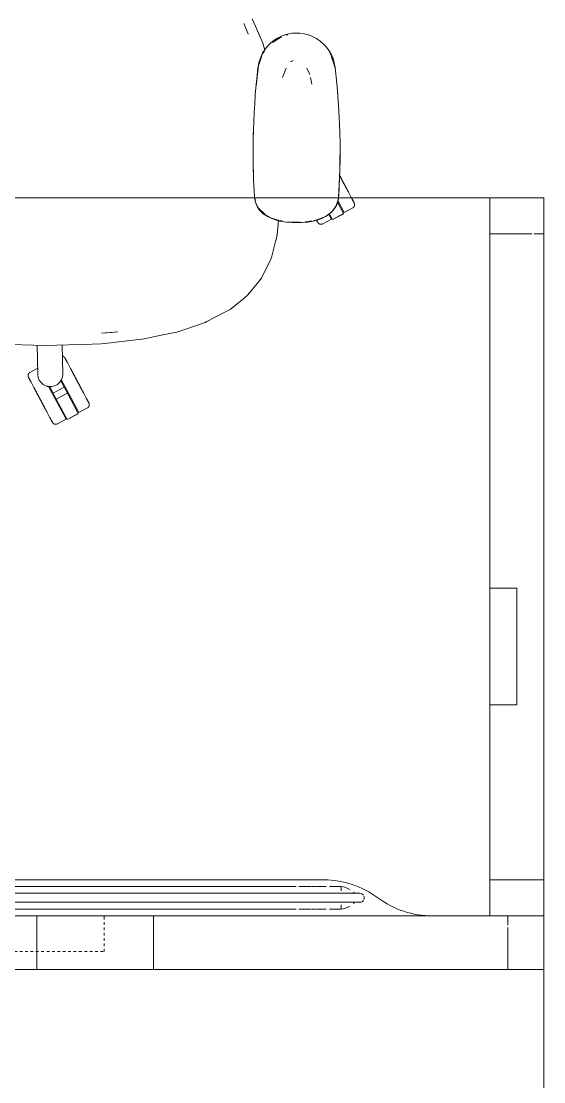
# Model space of a CAD drawing. Header units: millimetres. Extents: x 155927 to 317870, y -36033 to 97293.
# Drawn here: x 224057 to 224639, y 10801 to 11983 of the extents above; entities that cross this region are included whole.
import ezdxf

# ---------------------------------------------------------------- set-up
doc = ezdxf.new("R2010")
doc.units = ezdxf.units.MM
doc.header["$MEASUREMENT"] = 0
doc.linetypes.add('Dash', pattern=[6, 3, -3])
for name, color, linetype, lineweight in [('G-IMPT', 8, 'CONTINUOUS', 9), ('I-FURN', 8, 'CONTINUOUS', 9), ('I-FURN-HDLN', 8, 'Dash', 9)]:
    doc.layers.add(name, color=color, linetype=linetype, lineweight=lineweight)

msp = doc.modelspace()

# ---------------------------------------------------------------- linework, layer by layer
at = {"layer": 'G-IMPT'}
for p, q in [((224318, 11977.6), (224314.4, 11985.7)), ((224304.9, 11980.6), (224309.8, 11968.8)), ((224321.4, 11969.7), (224318, 11977.6)), ((224310, 11968.5), (224309.8, 11968.8)), ((224326.2, 11958.6), (224321.4, 11969.7)), ((224334.8, 11958.7), (224338.8, 11961.9)), ((224347, 11965.7), (224337, 11959.4)), ((224343.3, 11963.6), (224337, 11959.4)), ((224342.4, 11964.1), (224338.8, 11961.9)), ((224346.9, 11966.4), (224342.4, 11964.1)), ((224347, 11965.7), (224343.3, 11963.6)), ((224346.9, 11966.4), (224351.7, 11968.1)), ((224353.8, 11968.7), (224351.7, 11968.1)), ((224352.1, 11967.3), (224354.1, 11967.9)), ((224358.7, 11969.5), (224353.8, 11968.7)), ((224363.8, 11969.8), (224358.7, 11969.5)), ((224363.8, 11969.8), (224367.6, 11969.7)), ((224372.1, 11969), (224367.6, 11969.7)), ((224372.1, 11969), (224377, 11967.7)), ((224381.7, 11965.9), (224377, 11967.7)), ((224385.9, 11963.7), (224381.7, 11965.9)), ((224385.9, 11963.7), (224390, 11960.9)), ((224325.6, 11946.1), (224328, 11949.7)), ((224325.9, 11947.4), (224328.7, 11951.8)), ((224326.2, 11958.6), (224328.5, 11950.8)), ((224331.3, 11955.1), (224328.7, 11951.8)), ((224334.8, 11958.7), (224331.3, 11955.1)), ((224390, 11960.9), (224393.9, 11957.6)), ((224397, 11954.1), (224393.9, 11957.6)), ((224397, 11954.1), (224400, 11950.1)), ((224402.6, 11945.6), (224400, 11950.1)), ((224321.2, 11933.8), (224322.3, 11938.7)), ((224325.6, 11946.1), (224321.7, 11934.3)), ((224324.7, 11943.4), (224321.7, 11934.3)), ((224321.9, 11936.9), (224325.6, 11946.1)), ((224323.8, 11942.9), (224322.3, 11938.7)), ((224325.9, 11947.4), (224323.8, 11942.9)), ((224325.6, 11946.1), (224324.7, 11943.4)), ((224357.7, 11938.2), (224357.3, 11937.9)), ((224359.9, 11939.2), (224357.7, 11938.2)), ((224404.7, 11939.9), (224400.9, 11948)), ((224402.6, 11945.6), (224404.4, 11941.4)), ((224406.7, 11931), (224402.9, 11943.4)), ((224402.9, 11943.4), (224405.8, 11934.3)), ((224404.4, 11941.4), (224405.8, 11936.5)), ((224404.7, 11939.9), (224406.6, 11931.5)), ((224321.2, 11933.8), (224318.7, 11910.8)), ((224318.7, 11910.8), (224320.8, 11931)), ((224321.2, 11933.8), (224318.8, 11912.3)), ((224321.2, 11933.8), (224320.8, 11931)), ((224321.4, 11933.8), (224321.9, 11936.9)), ((224348.1, 11920.3), (224352.2, 11930.7)), ((224375.1, 11930.6), (224378.4, 11923.8)), ((224406.7, 11931.5), (224405.8, 11936.5)), ((224406.7, 11931), (224405.8, 11934.3)), ((224408.6, 11913.5), (224406.7, 11931.5)), ((224380.8, 11912.8), (224379.2, 11920.2)), ((224318.8, 11912.3), (224317.8, 11900.9)), ((224409, 11909.4), (224408.6, 11913.5)), ((224410.2, 11894.4), (224409, 11909.4)), ((224409.6, 11902.5), (224409.4, 11904.2)), ((224317.1, 11890.6), (224316.5, 11881.8)), ((224317.1, 11890.6), (224317.8, 11900.9)), ((224317.2, 11892.7), (224317.1, 11890.8)), ((224317.2, 11892.7), (224317.4, 11894.1)), ((224410.2, 11894.4), (224410.5, 11889.3)), ((224316, 11870.5), (224316.5, 11881.8)), ((224410.5, 11889.3), (224411.4, 11875.1)), ((224316, 11870.5), (224315.7, 11862.6)), ((224411.6, 11869.1), (224411.4, 11875.1)), ((224411.6, 11869.1), (224412, 11857.3)), ((224315.4, 11850.3), (224315.7, 11862.6)), ((224315.6, 11858.7), (224315.5, 11857.1)), ((224315.5, 11857.1), (224315.5, 11855)), ((224411.8, 11864.2), (224411.9, 11862.3)), ((224411.9, 11862.3), (224411.9, 11860.8)), ((224412.2, 11848.9), (224412, 11857.3)), ((224315.4, 11850.3), (224315.3, 11844.8)), ((224315.3, 11830.1), (224315.3, 11844.8)), ((224412.2, 11848.9), (224412, 11818.9)), ((224412.2, 11848.9), (224412.2, 11828.7)), ((224412.2, 11848.9), (224412.3, 11838.1)), ((224412, 11818.9), (224412.3, 11838.1)), ((224315.4, 11825.6), (224315.3, 11830.1)), ((224315.4, 11825.6), (224315.7, 11809.9)), ((224412.2, 11828.7), (224411.7, 11807.3)), ((224412.2, 11828.7), (224411.7, 11808.6)), ((224412.2, 11828.7), (224412, 11818.9)), ((224412.2, 11826.7), (224412.1, 11824.5)), ((224412.2, 11828.7), (224412.2, 11826.7)), ((224315.5, 11818.9), (224315.5, 11816.6)), ((224315.7, 11814), (224315.5, 11816.6)), ((224315.7, 11809.9), (224315.9, 11806.4)), ((224411.7, 11808.6), (224410.7, 11786.8)), ((224411.7, 11808.6), (224410.8, 11788.4)), ((224412, 11818.9), (224411.7, 11807.3)), ((224411.7, 11807.3), (224411.7, 11808.6)), ((224316.5, 11793.8), (224315.9, 11806.4)), ((224411.7, 11807.3), (224410.7, 11786.8)), ((224316.5, 11793.8), (224316.8, 11788.1)), ((224317.2, 11786.1), (224316.8, 11788.4)), ((224316.8, 11788.1), (224317, 11786.1)), ((224317, 11786.1), (224317.3, 11784.1)), ((224318.1, 11781), (224317.2, 11786.1)), ((224317.3, 11784.1), (224318.3, 11780.2)), ((224409.9, 11782.9), (224410.4, 11786.1)), ((224410, 11782.7), (224410.4, 11785.1)), ((224410.7, 11786.8), (224410.4, 11785.1)), ((224410.7, 11786.8), (224410.8, 11788.4)), ((224320.2, 11776.8), (224318.1, 11781)), ((224320.3, 11775.9), (224318.3, 11780.2)), ((224320.2, 11776.8), (224321.3, 11774.5)), ((224320.3, 11775.9), (224322.5, 11772.6)), ((224325, 11770.6), (224321.3, 11774.5)), ((224328.7, 11767.6), (224321.3, 11774.5)), ((224321.3, 11774.5), (224323.6, 11772.1)), ((224323.7, 11771.3), (224322.5, 11772.6)), ((224327.1, 11769), (224323.6, 11772.1)), ((224406.2, 11774.3), (224403.2, 11770.6)), ((224407.5, 11776.7), (224403.4, 11771.1)), ((224408.2, 11777.7), (224406.2, 11774.3)), ((224409.9, 11782.9), (224407.5, 11776.7)), ((224408.2, 11777.7), (224409.6, 11781.4)), ((224410, 11782.7), (224409.6, 11781.4)), ((224323.7, 11771.3), (224326.7, 11768.5)), ((224326.7, 11768.8), (224325.3, 11770.3)), ((224329.8, 11766.9), (224326.7, 11768.8)), ((224326.7, 11768.5), (224330.2, 11766)), ((224328.7, 11767.6), (224327.3, 11768.9)), ((224331.5, 11765.2), (224330.2, 11766)), ((224332, 11765.6), (224330.6, 11766.5)), ((224336.2, 11763), (224331.5, 11765.2)), ((224335, 11763.9), (224332.5, 11765.3)), ((224344.3, 11760.8), (224335, 11763.9)), ((224341.3, 11761.3), (224336.2, 11763)), ((224341.3, 11761.3), (224345.2, 11760.3)), ((224343.7, 11761), (224342.3, 11745.1)), ((224347.6, 11760.4), (224344.3, 11760.8)), ((224345.2, 11760.3), (224351.9, 11759.2)), ((224376.3, 11759.2), (224382.2, 11760.2)), ((224380.3, 11760.4), (224376.6, 11759.7)), ((224387.7, 11761.7), (224382.2, 11760.2)), ((224386.6, 11761.7), (224383.1, 11761)), ((224386.6, 11761.7), (224392.2, 11764)), ((224387.7, 11761.7), (224392, 11763.3)), ((224396.1, 11765.2), (224392, 11763.3)), ((224396.6, 11765.9), (224392.2, 11764)), ((224396.1, 11765.2), (224400.1, 11767.9)), ((224403.4, 11771.1), (224396.6, 11765.9)), ((224400.1, 11767.9), (224403.2, 11770.6)), ((224359.3, 11758.6), (224351.9, 11759.2)), ((224356.6, 11759.1), (224353.8, 11759.5)), ((224356.6, 11759.1), (224363.8, 11758.9)), ((224359.3, 11758.6), (224363.8, 11758.5)), ((224366.9, 11759.1), (224363.8, 11758.9)), ((224363.8, 11758.5), (224370.1, 11758.7)), ((224376.3, 11759.2), (224370.1, 11758.7)), ((224376.6, 11759.7), (224373.4, 11759.5)), ((224336, 11719.5), (224340.4, 11737.4)), ((224340.4, 11737.4), (224341, 11739.8)), ((224342.3, 11745.1), (224341, 11739.8)), ((224333.9, 11715.1), (224328.2, 11703.7)), ((224333.9, 11715.1), (224336, 11719.5)), ((224324.7, 11696.5), (224328.2, 11703.7)), ((224321.7, 11692.8), (224309.5, 11677.9)), ((224321.7, 11692.8), (224324.7, 11696.5)), ((224309.5, 11677.9), (224304.9, 11674.1)), ((224289.7, 11661.9), (224304.9, 11674.1)), ((224283.2, 11658.5), (224263.7, 11648.2)), ((224283.2, 11658.5), (224284.6, 11659.2)), ((224289.7, 11661.9), (224284.6, 11659.2)), ((224238, 11639.2), (224262.1, 11647.3)), ((224263.7, 11648.2), (224262.1, 11647.3)), ((224146.4, 11635.4), (224164.7, 11636.7)), ((224146.4, 11635.4), (224157.7, 11636.1)), ((224164.7, 11636.7), (224157.7, 11636.1)), ((224213, 11633), (224192.1, 11628.7)), ((224213, 11633), (224216.7, 11633.8)), ((224216.7, 11633.8), (224230.5, 11636.6)), ((224238, 11639.2), (224230.5, 11636.6)), ((224083.7, 11621.5), (224031.6, 11623.2)), ((224135.9, 11623.2), (224083.7, 11621.5)), ((224135.9, 11623.2), (224145.9, 11623.6)), ((224150.2, 11624), (224145.9, 11623.6)), ((224150.2, 11624), (224187.7, 11628.2)), ((224192.1, 11628.7), (224187.7, 11628.2))]:
    msp.add_line(p, q, dxfattribs=at)
at = {"layer": 'I-FURN'}
for p, q in [((224412.2, 11810.3), (224411.7, 11811.2)), ((224411.9, 11810.8), (224412.4, 11809.8)), ((224412.7, 11809.3), (224412.2, 11810.3)), ((224412.4, 11809.8), (224413, 11808.8)), ((224413.2, 11808.3), (224412.7, 11809.3)), ((224413, 11808.8), (224413.5, 11807.8)), ((224413.8, 11807.3), (224413.2, 11808.3)), ((224413.5, 11807.8), (224414, 11806.8)), ((224414.3, 11806.3), (224413.8, 11807.3)), ((224414, 11806.8), (224414.6, 11805.8)), ((224414.8, 11805.3), (224414.3, 11806.3)), ((224414.6, 11805.8), (224415.1, 11804.8)), ((224415.4, 11804.3), (224414.8, 11805.3)), ((224415.1, 11804.8), (224415.6, 11803.8)), ((224415.9, 11803.2), (224415.4, 11804.3)), ((224415.6, 11803.8), (224416.2, 11802.8)), ((224416.4, 11802.2), (224415.9, 11803.2)), ((224416.2, 11802.8), (224416.7, 11801.8)), ((224417, 11801.3), (224416.4, 11802.2)), ((224416.7, 11801.8), (224417.2, 11800.8)), ((224417.5, 11800.3), (224417, 11801.3)), ((224417.2, 11800.8), (224417.7, 11799.8)), ((224418, 11799.3), (224417.5, 11800.3)), ((224417.7, 11799.8), (224418.3, 11798.8)), ((224418.5, 11798.3), (224418, 11799.3)), ((224418.3, 11798.8), (224418.8, 11797.9)), ((224419, 11797.4), (224418.5, 11798.3)), ((224418.8, 11797.9), (224419.3, 11796.9)), ((224419.5, 11796.4), (224419, 11797.4)), ((224419.3, 11796.9), (224419.8, 11796)), ((224420, 11795.5), (224419.5, 11796.4)), ((224419.8, 11796), (224420.3, 11795.1)), ((224639.3, 11786.1), (223039.3, 11786.1)), ((223039.3, 11786.1), (224639.3, 11786.1)), ((224420.5, 11794.6), (224420, 11795.5)), ((224420.3, 11795.1), (224420.7, 11794.2)), ((224421, 11793.7), (224420.5, 11794.6)), ((224420.7, 11794.2), (224421.2, 11793.3)), ((224421.5, 11792.8), (224421, 11793.7)), ((224421.2, 11793.3), (224421.7, 11792.4)), ((224421.9, 11791.9), (224421.5, 11792.8)), ((224421.7, 11792.4), (224422.1, 11791.6)), ((224422.4, 11791.1), (224421.9, 11791.9)), ((224422.8, 11790.3), (224422.4, 11791.1)), ((224423.2, 11789.5), (224422.8, 11790.3)), ((224423.6, 11788.7), (224423.2, 11789.5)), ((224424, 11788), (224423.6, 11788.7)), ((224424.4, 11787.3), (224424, 11788)), ((224424.8, 11786.6), (224424.4, 11787.3)), ((224425.1, 11786), (224424.8, 11786.6)), ((224425.4, 11785.4), (224425.1, 11786)), ((224425.7, 11784.8), (224425.4, 11785.4)), ((224425.6, 11785.1), (224425.9, 11784.5)), ((224426, 11784.2), (224425.7, 11784.8)), ((224425.9, 11784.5), (224426.2, 11784)), ((224426.3, 11783.7), (224426, 11784.2)), ((224426.2, 11784), (224426.4, 11783.5)), ((224579.3, 11786.1), (224579.3, 11746.1)), ((224579.3, 11351.1), (224579.3, 11786.1)), ((224639.3, 11786.1), (224579.3, 11786.1)), ((224579.3, 11786.1), (224639.3, 11786.1)), ((224639.3, 11786.1), (224639.3, 10986.1)), ((224639.3, 11746.1), (224639.3, 11786.1)), ((224639.3, 10986.1), (224639.3, 11786.1)), ((224639.3, 11786.1), (224639.3, 10986.1)), ((224409.5, 11781.2), (224416.2, 11768.7)), ((224416.7, 11769.8), (224410, 11782.5)), ((224416.7, 11769.8), (224426.4, 11774.9)), ((224426.6, 11783.2), (224426.3, 11783.7)), ((224426.4, 11783.5), (224426.7, 11783)), ((224426.6, 11775), (224426.4, 11775)), ((224426.4, 11775), (224426.4, 11774.9)), ((224426.8, 11782.8), (224426.6, 11783.2)), ((224426.7, 11775.1), (224426.6, 11775)), ((224426.7, 11783), (224426.9, 11782.6)), ((224426.8, 11775.2), (224426.7, 11775.1)), ((224427, 11782.4), (224426.8, 11782.8)), ((224427, 11775.3), (224426.8, 11775.2)), ((224426.9, 11782.6), (224427.1, 11782.2)), ((224427.2, 11782), (224427, 11782.4)), ((224427.1, 11775.4), (224427, 11775.3)), ((224427.1, 11782.2), (224427.3, 11781.8)), ((224427.2, 11775.5), (224427.1, 11775.4)), ((224427.4, 11781.7), (224427.2, 11782)), ((224427.3, 11775.6), (224427.2, 11775.5)), ((224427.3, 11781.8), (224427.5, 11781.5)), ((224427.5, 11775.7), (224427.3, 11775.6)), ((224427.5, 11781.4), (224427.4, 11781.7)), ((224427.5, 11781.5), (224427.6, 11781.2)), ((224427.7, 11781.1), (224427.5, 11781.4)), ((224427.6, 11775.9), (224427.5, 11775.7)), ((224427.6, 11781.2), (224427.7, 11781)), ((224427.7, 11776), (224427.6, 11775.9)), ((224427.8, 11780.9), (224427.7, 11781.1)), ((224427.7, 11781), (224427.8, 11780.8)), ((224427.8, 11776.1), (224427.7, 11776)), ((224427.9, 11780.7), (224427.8, 11780.9)), ((224427.8, 11780.8), (224427.9, 11780.6)), ((224427.9, 11776.3), (224427.8, 11776.1)), ((224428, 11780.6), (224427.9, 11780.7)), ((224427.9, 11780.6), (224428, 11780.5)), ((224428, 11776.5), (224427.9, 11776.4)), ((224427.9, 11776.4), (224427.9, 11776.3)), ((224428, 11780.5), (224428, 11780.6)), ((224428, 11780.5), (224428, 11780.4)), ((224428.1, 11780.4), (224428, 11780.5)), ((224428, 11780.4), (224428.1, 11780.4)), ((224428.1, 11776.7), (224428, 11776.5)), ((224428.1, 11780.4), (224428.1, 11780.2)), ((224428.1, 11780.4), (224428.1, 11780.4)), ((224428.1, 11780.4), (224428.1, 11780.4)), ((224428.1, 11780.2), (224428.2, 11780.1)), ((224428.2, 11776.8), (224428.1, 11776.7)), ((224428.2, 11780.1), (224428.3, 11779.9)), ((224428.3, 11777.1), (224428.2, 11777)), ((224428.2, 11777), (224428.2, 11776.8)), ((224428.3, 11779.9), (224428.3, 11779.8)), ((224428.3, 11779.8), (224428.4, 11779.6)), ((224428.4, 11777.4), (224428.3, 11777.3)), ((224428.3, 11777.3), (224428.3, 11777.1)), ((224428.4, 11779.6), (224428.4, 11779.5)), ((224428.4, 11779.5), (224428.5, 11779.3)), ((224428.5, 11777.7), (224428.4, 11777.6)), ((224428.4, 11777.6), (224428.4, 11777.4)), ((224428.5, 11779.3), (224428.5, 11779.2)), ((224428.5, 11779.2), (224428.5, 11779)), ((224428.5, 11779), (224428.5, 11778.9)), ((224428.5, 11778.9), (224428.5, 11778.7)), ((224428.5, 11778.7), (224428.5, 11778.5)), ((224428.5, 11778.5), (224428.5, 11778.4)), ((224428.5, 11778.4), (224428.5, 11778.2)), ((224428.5, 11778.2), (224428.5, 11778)), ((224428.5, 11778), (224428.5, 11777.9)), ((224428.5, 11777.9), (224428.5, 11777.7)), ((224386.1, 11761.4), (224386.3, 11761)), ((224386.4, 11760.8), (224386.2, 11761.2)), ((224386.3, 11761), (224386.5, 11760.6)), ((224386.6, 11760.4), (224386.4, 11760.8)), ((224386.5, 11760.6), (224386.7, 11760.2)), ((224386.8, 11760.1), (224386.6, 11760.4)), ((224386.7, 11760.2), (224386.8, 11759.9)), ((224392.9, 11757.1), (224402.6, 11762.3)), ((224402.6, 11762.3), (224399.8, 11767.5)), ((224403.8, 11762.1), (224401, 11767.4)), ((224416.2, 11768.7), (224403.8, 11762.1)), ((224403.9, 11761.9), (224416.3, 11768.5)), ((224386.9, 11759.8), (224386.8, 11760.1)), ((224386.8, 11759.9), (224387, 11759.6)), ((224387.1, 11759.5), (224386.9, 11759.8)), ((224387, 11759.6), (224387.1, 11759.4)), ((224387.2, 11759.3), (224387.1, 11759.5)), ((224387.1, 11759.4), (224387.2, 11759.2)), ((224387.3, 11759.1), (224387.2, 11759.3)), ((224387.2, 11759.2), (224387.3, 11759)), ((224387.4, 11759), (224387.3, 11759.1)), ((224387.3, 11759), (224387.4, 11758.9)), ((224387.4, 11758.9), (224387.4, 11759)), ((224387.4, 11758.8), (224387.4, 11758.9)), ((224387.4, 11758.9), (224387.4, 11758.8)), ((224387.5, 11758.8), (224387.4, 11758.8)), ((224387.4, 11758.8), (224387.4, 11758.8)), ((224387.4, 11758.8), (224387.5, 11758.8)), ((224387.6, 11758.6), (224387.5, 11758.8)), ((224387.5, 11758.8), (224387.5, 11758.8)), ((224387.6, 11758.5), (224387.6, 11758.6)), ((224387.7, 11758.3), (224387.6, 11758.5)), ((224387.8, 11758.2), (224387.7, 11758.3)), ((224387.9, 11758.1), (224387.8, 11758.2)), ((224388, 11758), (224387.9, 11758.1)), ((224388.1, 11757.9), (224388, 11758)), ((224388.3, 11757.7), (224388.1, 11757.9)), ((224388.4, 11757.6), (224388.3, 11757.7)), ((224388.5, 11757.5), (224388.4, 11757.6)), ((224388.6, 11757.4), (224388.5, 11757.5)), ((224388.8, 11757.3), (224388.6, 11757.4)), ((224388.9, 11757.3), (224388.8, 11757.3)), ((224389, 11757.2), (224388.9, 11757.3)), ((224389.2, 11757.1), (224389, 11757.2)), ((224389.3, 11757), (224389.2, 11757.1)), ((224389.5, 11757), (224389.3, 11757)), ((224389.6, 11756.9), (224389.5, 11757)), ((224389.8, 11756.8), (224389.6, 11756.9)), ((224389.9, 11756.8), (224389.8, 11756.8)), ((224390.1, 11756.8), (224389.9, 11756.8)), ((224390.2, 11756.7), (224390.1, 11756.8)), ((224390.4, 11756.7), (224390.2, 11756.7)), ((224390.6, 11756.7), (224390.4, 11756.7)), ((224390.7, 11756.7), (224390.6, 11756.7)), ((224390.9, 11756.7), (224390.7, 11756.7)), ((224391, 11756.7), (224390.9, 11756.7)), ((224391.2, 11756.7), (224391, 11756.7)), ((224391.4, 11756.7), (224391.2, 11756.7)), ((224391.5, 11756.7), (224391.4, 11756.7)), ((224391.7, 11756.7), (224391.5, 11756.7)), ((224391.8, 11756.7), (224391.7, 11756.7)), ((224392, 11756.8), (224391.8, 11756.7)), ((224392.2, 11756.8), (224392, 11756.8)), ((224392.3, 11756.9), (224392.2, 11756.8)), ((224392.5, 11756.9), (224392.3, 11756.9)), ((224392.6, 11757), (224392.5, 11756.9)), ((224392.8, 11757.1), (224392.6, 11757)), ((224392.9, 11757.1), (224392.8, 11757.1)), ((224579.3, 11746.1), (224579.3, 11026.1)), ((224626.4, 11746.1), (224579.3, 11746.1)), ((224626.4, 11746.1), (224579.3, 11746.1)), ((224639.3, 11746.1), (224628.7, 11746.1)), ((224639.3, 11746.1), (224628.7, 11746.1)), ((224639.3, 11026.1), (224639.3, 11746.1)), ((224075.3, 11589.5), (224074.7, 11621.8)), ((224102.7, 11622.2), (224103.3, 11590)), ((224103, 11609.8), (224103.1, 11609.8)), ((224103.1, 11609.8), (224103.3, 11609.8)), ((224103.3, 11609.8), (224103.4, 11609.7)), ((224103.4, 11609.7), (224103.6, 11609.6)), ((224103.6, 11609.6), (224103.7, 11609.6)), ((224103.7, 11609.6), (224103.9, 11609.5)), ((224103.9, 11609.5), (224104, 11609.4)), ((224104, 11609.4), (224104.2, 11609.3)), ((224104.2, 11609.3), (224104.3, 11609.3)), ((224104.3, 11609.3), (224104.4, 11609.2)), ((224104.4, 11609.2), (224104.5, 11609.1)), ((224104.5, 11609.1), (224104.7, 11609)), ((224104.7, 11609), (224104.8, 11608.9)), ((224104.8, 11608.9), (224104.9, 11608.7)), ((224104.9, 11608.7), (224105, 11608.6)), ((224105, 11608.6), (224105.1, 11608.5)), ((224105.1, 11608.5), (224105.2, 11608.4)), ((224105.2, 11608.4), (224105.3, 11608.3)), ((224105.3, 11608.3), (224105.4, 11608.1)), ((224105.4, 11608.1), (224105.5, 11608)), ((224105.5, 11608), (224105.6, 11607.8)), ((224105.6, 11607.8), (224105.6, 11607.8)), ((224105.6, 11607.8), (224105.6, 11607.8)), ((224105.6, 11607.8), (224105.6, 11607.7)), ((224105.7, 11607.7), (224105.6, 11607.8)), ((224105.6, 11607.8), (224105.6, 11607.8)), ((224105.6, 11607.8), (224105.6, 11607.8)), ((224105.6, 11607.7), (224105.7, 11607.6)), ((224105.7, 11607.6), (224105.7, 11607.7)), ((224105.7, 11607.6), (224105.8, 11607.5)), ((224105.8, 11607.4), (224105.7, 11607.6)), ((224105.8, 11607.5), (224105.9, 11607.3)), ((224105.9, 11607.2), (224105.8, 11607.4)), ((224105.9, 11607.3), (224106, 11607.1)), ((224106.1, 11607), (224105.9, 11607.2)), ((224106, 11607.1), (224106.1, 11606.8)), ((224106.2, 11606.7), (224106.1, 11607)), ((224106.1, 11606.8), (224106.3, 11606.5)), ((224106.4, 11606.4), (224106.2, 11606.7)), ((224075.5, 11596.4), (224066.6, 11591.7)), ((224106.3, 11606.5), (224106.5, 11606.2)), ((224106.6, 11606), (224106.4, 11606.4)), ((224106.5, 11606.2), (224106.7, 11605.8)), ((224106.8, 11605.6), (224106.6, 11606)), ((224106.7, 11605.8), (224106.9, 11605.4)), ((224107, 11605.2), (224106.8, 11605.6)), ((224106.9, 11605.4), (224107.1, 11605)), ((224107.2, 11604.7), (224107, 11605.2)), ((224107.1, 11605), (224107.4, 11604.5)), ((224107.5, 11604.2), (224107.2, 11604.7)), ((224107.4, 11604.5), (224107.6, 11604)), ((224107.8, 11603.7), (224107.5, 11604.2)), ((224107.6, 11604), (224107.9, 11603.4)), ((224108.1, 11603.1), (224107.8, 11603.7)), ((224107.9, 11603.4), (224108.2, 11602.8)), ((224108.4, 11602.5), (224108.1, 11603.1)), ((224108.8, 11601.9), (224108.4, 11602.5)), ((224109.1, 11601.2), (224108.8, 11601.9)), ((224109.5, 11600.5), (224109.1, 11601.2)), ((224109.9, 11599.8), (224109.5, 11600.5)), ((224110.3, 11599), (224109.9, 11599.8)), ((224110.7, 11598.3), (224110.3, 11599)), ((224111.1, 11597.5), (224110.7, 11598.3)), ((224111.5, 11596.6), (224111.1, 11597.5)), ((224112, 11595.8), (224111.5, 11596.6)), ((224112.4, 11594.9), (224112, 11595.8)), ((224112.9, 11594), (224112.4, 11594.9)), ((224064.5, 11588.6), (224064.6, 11588.7)), ((224064.5, 11588.4), (224064.5, 11588.6)), ((224064.5, 11588.2), (224064.5, 11588.4)), ((224064.5, 11588.1), (224064.5, 11588.2)), ((224064.5, 11587.9), (224064.5, 11588.1)), ((224064.5, 11587.7), (224064.5, 11587.9)), ((224064.5, 11587.6), (224064.5, 11587.7)), ((224064.6, 11587.4), (224064.5, 11587.6)), ((224064.6, 11589), (224064.7, 11589.2)), ((224064.6, 11588.9), (224064.6, 11589)), ((224064.6, 11588.7), (224064.6, 11588.9)), ((224064.6, 11587.3), (224064.6, 11587.4)), ((224064.6, 11587.1), (224064.6, 11587.3)), ((224064.7, 11587), (224064.6, 11587.1)), ((224064.7, 11589.3), (224064.8, 11589.5)), ((224064.7, 11589.2), (224064.7, 11589.3)), ((224064.7, 11586.8), (224064.7, 11587)), ((224064.8, 11586.7), (224064.7, 11586.8)), ((224064.8, 11589.6), (224064.9, 11589.8)), ((224064.8, 11589.5), (224064.8, 11589.6)), ((224064.8, 11586.5), (224064.8, 11586.7)), ((224064.9, 11586.4), (224064.8, 11586.5)), ((224064.9, 11589.8), (224065, 11589.9)), ((224065, 11586.2), (224064.9, 11586.4)), ((224065, 11590.1), (224065.1, 11590.2)), ((224065, 11589.9), (224065, 11590.1)), ((224065.1, 11586.1), (224065, 11586.2)), ((224065, 11586.2), (224065, 11586.2)), ((224065, 11586.2), (224065, 11586.2)), ((224065, 11586.2), (224065, 11586.2)), ((224065, 11586.2), (224065, 11586.1)), ((224065, 11586.1), (224065.1, 11586)), ((224065.1, 11590.2), (224065.2, 11590.4)), ((224065.1, 11586), (224065.1, 11586.1)), ((224065.2, 11585.8), (224065.1, 11586)), ((224065.1, 11586), (224065.2, 11585.9)), ((224065.2, 11590.4), (224065.3, 11590.5)), ((224065.2, 11585.9), (224065.2, 11585.7)), ((224065.3, 11585.6), (224065.2, 11585.8)), ((224065.2, 11585.7), (224065.4, 11585.5)), ((224065.3, 11590.5), (224065.4, 11590.6)), ((224065.4, 11585.4), (224065.3, 11585.6)), ((224065.4, 11590.6), (224065.5, 11590.7)), ((224065.4, 11585.5), (224065.5, 11585.2)), ((224065.6, 11585.1), (224065.4, 11585.4)), ((224065.5, 11590.7), (224065.6, 11590.9)), ((224065.5, 11585.2), (224065.7, 11584.9)), ((224065.6, 11590.9), (224065.7, 11591)), ((224065.8, 11584.8), (224065.6, 11585.1)), ((224065.7, 11591), (224065.8, 11591.1)), ((224065.7, 11584.9), (224065.8, 11584.6)), ((224065.8, 11591.1), (224065.9, 11591.2)), ((224065.9, 11584.4), (224065.8, 11584.8)), ((224065.8, 11584.6), (224066, 11584.2)), ((224065.9, 11591.2), (224066.1, 11591.3)), ((224066.2, 11584), (224065.9, 11584.4)), ((224066, 11584.2), (224066.3, 11583.8)), ((224066.1, 11591.3), (224066.2, 11591.4)), ((224066.2, 11591.4), (224066.3, 11591.5)), ((224066.4, 11583.6), (224066.2, 11584)), ((224066.3, 11591.5), (224066.5, 11591.6)), ((224066.3, 11583.8), (224066.5, 11583.4)), ((224066.6, 11583.1), (224066.4, 11583.6)), ((224066.5, 11591.6), (224066.6, 11591.6)), ((224066.5, 11583.4), (224066.7, 11582.9)), ((224066.6, 11591.6), (224066.6, 11591.7)), ((224066.9, 11582.6), (224066.6, 11583.1)), ((224075.7, 11586.1), (224075.3, 11589.5)), ((224077, 11583), (224075.7, 11586.1)), ((224079, 11580.3), (224077, 11583)), ((224101.8, 11583.4), (224099.9, 11580.6)), ((224121, 11546.9), (224101.4, 11583.7)), ((224102.9, 11586.6), (224101.8, 11583.4)), ((224103.3, 11590), (224102.9, 11586.6)), ((224113.4, 11593.1), (224112.9, 11594)), ((224113.1, 11593.6), (224113.6, 11592.7)), ((224113.9, 11592.2), (224113.4, 11593.1)), ((224113.6, 11592.7), (224114.1, 11591.8)), ((224114.4, 11591.3), (224113.9, 11592.2)), ((224114.1, 11591.8), (224114.6, 11590.8)), ((224114.9, 11590.3), (224114.4, 11591.3)), ((224114.6, 11590.8), (224115.1, 11589.9)), ((224115.4, 11589.4), (224114.9, 11590.3)), ((224115.1, 11589.9), (224115.6, 11588.9)), ((224115.9, 11588.4), (224115.4, 11589.4)), ((224115.6, 11588.9), (224116.2, 11587.9)), ((224116.5, 11587.4), (224115.9, 11588.4)), ((224116.2, 11587.9), (224116.7, 11586.9)), ((224117, 11586.4), (224116.5, 11587.4)), ((224116.7, 11586.9), (224117.2, 11586)), ((224117.5, 11585.4), (224117, 11586.4)), ((224117.2, 11586), (224117.8, 11585)), ((224118, 11584.4), (224117.5, 11585.4)), ((224117.8, 11585), (224118.3, 11583.9)), ((224118.6, 11583.4), (224118, 11584.4)), ((224118.3, 11583.9), (224118.8, 11582.9)), ((224119.1, 11582.4), (224118.6, 11583.4)), ((224118.8, 11582.9), (224119.4, 11581.9)), ((224066.7, 11582.9), (224067, 11582.4)), ((224067.2, 11582.1), (224066.9, 11582.6)), ((224067, 11582.4), (224067.3, 11581.8)), ((224067.5, 11581.5), (224067.2, 11582.1)), ((224067.3, 11581.8), (224067.6, 11581.2)), ((224067.6, 11581.2), (224068, 11580.6)), ((224068, 11580.6), (224068.3, 11580)), ((224068.3, 11580), (224068.7, 11579.3)), ((224068.7, 11579.3), (224069, 11578.6)), ((224069, 11578.6), (224069.4, 11577.9)), ((224069.4, 11577.9), (224069.8, 11577.1)), ((224069.8, 11577.1), (224070.3, 11576.3)), ((224070.3, 11576.3), (224070.7, 11575.5)), ((224070.7, 11575.5), (224071.1, 11574.7)), ((224071.4, 11574.2), (224070.9, 11575)), ((224071.1, 11574.7), (224071.6, 11573.8)), ((224071.8, 11573.3), (224071.4, 11574.2)), ((224071.6, 11573.8), (224072, 11572.9)), ((224072.3, 11572.4), (224071.8, 11573.3)), ((224072, 11572.9), (224072.5, 11572)), ((224072.8, 11571.5), (224072.3, 11572.4)), ((224072.5, 11572), (224073, 11571.1)), ((224073.3, 11570.6), (224072.8, 11571.5)), ((224073, 11571.1), (224073.5, 11570.2)), ((224081.5, 11578.1), (224079, 11580.3)), ((224084.5, 11576.6), (224081.5, 11578.1)), ((224087.8, 11575.8), (224084.5, 11576.6)), ((224106.9, 11539.4), (224087.3, 11576.1)), ((224091.2, 11575.9), (224087.8, 11575.8)), ((224092.5, 11568.6), (224088.7, 11575.7)), ((224094.5, 11576.7), (224091.2, 11575.9)), ((224104.8, 11575.2), (224092.5, 11568.6)), ((224097.4, 11578.3), (224094.5, 11576.7)), ((224099.9, 11580.6), (224097.4, 11578.3)), ((224101, 11582.3), (224104.8, 11575.2)), ((224104.8, 11575.2), (224108.4, 11568.5)), ((224119.6, 11581.4), (224119.1, 11582.4)), ((224119.4, 11581.9), (224119.9, 11580.9)), ((224120.2, 11580.4), (224119.6, 11581.4)), ((224119.9, 11580.9), (224120.4, 11579.9)), ((224120.7, 11579.4), (224120.2, 11580.4)), ((224120.4, 11579.9), (224121, 11578.9)), ((224121.2, 11578.4), (224120.7, 11579.4)), ((224121, 11578.9), (224121.5, 11577.9)), ((224121.8, 11577.4), (224121.2, 11578.4)), ((224121.5, 11577.9), (224122, 11577)), ((224122.3, 11576.4), (224121.8, 11577.4)), ((224122, 11577), (224122.5, 11576)), ((224122.8, 11575.5), (224122.3, 11576.4)), ((224122.5, 11576), (224123, 11575)), ((224123.3, 11574.5), (224122.8, 11575.5)), ((224123, 11575), (224123.5, 11574.1)), ((224123.8, 11573.6), (224123.3, 11574.5)), ((224123.5, 11574.1), (224124, 11573.1)), ((224124.3, 11572.6), (224123.8, 11573.6)), ((224124, 11573.1), (224124.5, 11572.2)), ((224124.8, 11571.7), (224124.3, 11572.6)), ((224124.5, 11572.2), (224125, 11571.3)), ((224125.3, 11570.8), (224124.8, 11571.7)), ((224125, 11571.3), (224125.5, 11570.4)), ((224073.8, 11569.7), (224073.3, 11570.6)), ((224073.5, 11570.2), (224074, 11569.2)), ((224074.3, 11568.7), (224073.8, 11569.7)), ((224074, 11569.2), (224074.5, 11568.3)), ((224074.8, 11567.8), (224074.3, 11568.7)), ((224074.5, 11568.3), (224075, 11567.3)), ((224075.3, 11566.8), (224074.8, 11567.8)), ((224075, 11567.3), (224075.6, 11566.3)), ((224075.8, 11565.8), (224075.3, 11566.8)), ((224075.6, 11566.3), (224076.1, 11565.3)), ((224076.4, 11564.8), (224075.8, 11565.8)), ((224076.1, 11565.3), (224076.6, 11564.4)), ((224076.9, 11563.8), (224076.4, 11564.8)), ((224076.6, 11564.4), (224077.1, 11563.4)), ((224077.4, 11562.8), (224076.9, 11563.8)), ((224077.1, 11563.4), (224077.7, 11562.4)), ((224078, 11561.8), (224077.4, 11562.8)), ((224077.7, 11562.4), (224078.2, 11561.3)), ((224078.5, 11560.8), (224078, 11561.8)), ((224078.2, 11561.3), (224078.7, 11560.3)), ((224079, 11559.8), (224078.5, 11560.8)), ((224078.7, 11560.3), (224079.3, 11559.3)), ((224079.6, 11558.8), (224079, 11559.8)), ((224079.3, 11559.3), (224079.8, 11558.3)), ((224096, 11561.9), (224092.5, 11568.6)), ((224108.4, 11568.5), (224096, 11561.9)), ((224108.1, 11539.2), (224096, 11561.9)), ((224108.4, 11568.5), (224120.4, 11545.8)), ((224125.7, 11569.9), (224125.3, 11570.8)), ((224125.5, 11570.4), (224125.9, 11569.5)), ((224126.2, 11569.1), (224125.7, 11569.9)), ((224125.9, 11569.5), (224126.4, 11568.7)), ((224126.6, 11568.3), (224126.2, 11569.1)), ((224127.1, 11567.4), (224126.6, 11568.3)), ((224127.5, 11566.7), (224127.1, 11567.4)), ((224127.9, 11565.9), (224127.5, 11566.7)), ((224128.3, 11565.2), (224127.9, 11565.9)), ((224128.7, 11564.5), (224128.3, 11565.2)), ((224129, 11563.8), (224128.7, 11564.5)), ((224129.4, 11563.1), (224129, 11563.8)), ((224129.7, 11562.5), (224129.4, 11563.1)), ((224130, 11561.9), (224129.7, 11562.5)), ((224129.8, 11562.2), (224130.1, 11561.7)), ((224130.3, 11561.4), (224130, 11561.9)), ((224130.1, 11561.7), (224130.4, 11561.1)), ((224130.6, 11560.9), (224130.3, 11561.4)), ((224130.4, 11561.1), (224130.7, 11560.6)), ((224130.8, 11560.4), (224130.6, 11560.9)), ((224130.7, 11560.6), (224130.9, 11560.2)), ((224131.1, 11559.9), (224130.8, 11560.4)), ((224130.9, 11560.2), (224131.2, 11559.7)), ((224131.3, 11559.5), (224131.1, 11559.9)), ((224131.2, 11559.7), (224131.4, 11559.3)), ((224131.5, 11559.1), (224131.3, 11559.5)), ((224131.4, 11559.3), (224131.6, 11559)), ((224080.1, 11557.8), (224079.6, 11558.8)), ((224079.8, 11558.3), (224080.3, 11557.3)), ((224080.6, 11556.8), (224080.1, 11557.8)), ((224080.3, 11557.3), (224080.9, 11556.3)), ((224081.1, 11555.8), (224080.6, 11556.8)), ((224080.9, 11556.3), (224081.4, 11555.4)), ((224081.7, 11554.8), (224081.1, 11555.8)), ((224081.4, 11555.4), (224081.9, 11554.4)), ((224082.2, 11553.9), (224081.7, 11554.8)), ((224081.9, 11554.4), (224082.4, 11553.4)), ((224082.7, 11552.9), (224082.2, 11553.9)), ((224082.4, 11553.4), (224082.9, 11552.5)), ((224083.2, 11552), (224082.7, 11552.9)), ((224082.9, 11552.5), (224083.4, 11551.5)), ((224083.7, 11551), (224083.2, 11552)), ((224083.4, 11551.5), (224083.9, 11550.6)), ((224084.2, 11550.1), (224083.7, 11551)), ((224083.9, 11550.6), (224084.4, 11549.7)), ((224084.4, 11549.7), (224084.9, 11548.8)), ((224084.9, 11548.8), (224085.3, 11548)), ((224085.3, 11548), (224085.8, 11547.1)), ((224121, 11546.9), (224130.7, 11552.1)), ((224130.8, 11552.2), (224130.7, 11552.1)), ((224130.7, 11552.1), (224130.7, 11552.1)), ((224131, 11552.3), (224130.8, 11552.2)), ((224131.1, 11552.4), (224131, 11552.3)), ((224131.2, 11552.5), (224131.1, 11552.4)), ((224131.4, 11552.6), (224131.2, 11552.5)), ((224131.5, 11552.7), (224131.4, 11552.6)), ((224131.7, 11558.8), (224131.5, 11559.1)), ((224131.6, 11552.8), (224131.5, 11552.7)), ((224131.6, 11559), (224131.7, 11558.7)), ((224131.7, 11552.9), (224131.6, 11552.8)), ((224131.8, 11558.5), (224131.7, 11558.8)), ((224131.7, 11558.7), (224131.9, 11558.4)), ((224131.8, 11553), (224131.7, 11552.9)), ((224131.9, 11558.3), (224131.8, 11558.5)), ((224131.9, 11553.1), (224131.8, 11553)), ((224131.9, 11558.4), (224132, 11558.1)), ((224132.1, 11558), (224131.9, 11558.3)), ((224132, 11553.3), (224131.9, 11553.1)), ((224132, 11558.1), (224132.1, 11557.9)), ((224132.1, 11553.4), (224132, 11553.3)), ((224132.2, 11557.9), (224132.1, 11558)), ((224132.1, 11557.9), (224132.2, 11557.8)), ((224132.2, 11553.5), (224132.1, 11553.4)), ((224132.2, 11557.7), (224132.2, 11557.9)), ((224132.2, 11557.8), (224132.3, 11557.7)), ((224132.3, 11557.6), (224132.2, 11557.7)), ((224132.3, 11553.7), (224132.2, 11553.5)), ((224132.3, 11557.7), (224132.3, 11557.6)), ((224132.3, 11557.6), (224132.3, 11557.5)), ((224132.3, 11557.5), (224132.3, 11557.6)), ((224132.3, 11557.6), (224132.3, 11557.6)), ((224132.3, 11557.5), (224132.4, 11557.4)), ((224132.3, 11557.5), (224132.3, 11557.5)), ((224132.4, 11553.8), (224132.3, 11553.7)), ((224132.4, 11557.4), (224132.5, 11557.2)), ((224132.5, 11554.1), (224132.4, 11554)), ((224132.4, 11554), (224132.4, 11553.8)), ((224132.5, 11557.2), (224132.5, 11557.1)), ((224132.5, 11557.1), (224132.6, 11556.9)), ((224132.6, 11554.3), (224132.5, 11554.1)), ((224132.6, 11556.9), (224132.6, 11556.8)), ((224132.6, 11556.8), (224132.7, 11556.6)), ((224132.7, 11554.6), (224132.6, 11554.4)), ((224132.6, 11554.4), (224132.6, 11554.3)), ((224132.7, 11556.6), (224132.7, 11556.5)), ((224132.7, 11556.5), (224132.7, 11556.3)), ((224132.7, 11556.3), (224132.8, 11556.2)), ((224132.8, 11555), (224132.7, 11554.9)), ((224132.7, 11554.9), (224132.7, 11554.7)), ((224132.7, 11554.7), (224132.7, 11554.6)), ((224132.8, 11556.2), (224132.8, 11556)), ((224132.8, 11556), (224132.8, 11555.8)), ((224132.8, 11555.8), (224132.8, 11555.7)), ((224132.8, 11555.7), (224132.8, 11555.5)), ((224132.8, 11555.5), (224132.8, 11555.4)), ((224132.8, 11555.4), (224132.8, 11555.2)), ((224132.8, 11555.2), (224132.8, 11555)), ((224085.8, 11547.1), (224086.2, 11546.3)), ((224086.2, 11546.3), (224086.6, 11545.5)), ((224086.6, 11545.5), (224087.1, 11544.7)), ((224087.1, 11544.7), (224087.5, 11544)), ((224087.5, 11544), (224087.8, 11543.2)), ((224087.8, 11543.2), (224088.2, 11542.5)), ((224088.2, 11542.5), (224088.6, 11541.9)), ((224088.6, 11541.9), (224088.9, 11541.2)), ((224088.9, 11541.2), (224089.2, 11540.6)), ((224089.4, 11540.3), (224089.1, 11540.9)), ((224089.2, 11540.6), (224089.5, 11540.1)), ((224089.7, 11539.8), (224089.4, 11540.3)), ((224089.5, 11540.1), (224089.8, 11539.5)), ((224089.9, 11539.3), (224089.7, 11539.8)), ((224089.8, 11539.5), (224090.1, 11539)), ((224090.2, 11538.8), (224089.9, 11539.3)), ((224090.1, 11539), (224090.3, 11538.6)), ((224090.4, 11538.3), (224090.2, 11538.8)), ((224090.3, 11538.6), (224090.5, 11538.1)), ((224090.7, 11537.9), (224090.4, 11538.3)), ((224090.5, 11538.1), (224090.8, 11537.7)), ((224090.9, 11537.6), (224090.7, 11537.9)), ((224090.8, 11537.7), (224090.9, 11537.4)), ((224091, 11537.2), (224090.9, 11537.6)), ((224090.9, 11537.4), (224091.1, 11537.1)), ((224091.2, 11536.9), (224091, 11537.2)), ((224091.1, 11537.1), (224091.3, 11536.8)), ((224091.3, 11536.7), (224091.2, 11536.9)), ((224091.3, 11536.8), (224091.4, 11536.6)), ((224091.4, 11536.4), (224091.3, 11536.7)), ((224091.4, 11536.6), (224091.5, 11536.4)), ((224091.5, 11536.3), (224091.4, 11536.4)), ((224091.5, 11536.4), (224091.6, 11536.2)), ((224091.6, 11536.1), (224091.5, 11536.3)), ((224091.6, 11536.2), (224091.6, 11536.1)), ((224091.7, 11536), (224091.6, 11536.1)), ((224091.6, 11536.1), (224091.7, 11536)), ((224091.7, 11535.9), (224091.7, 11536)), ((224091.7, 11536), (224091.7, 11536)), ((224091.7, 11536), (224091.7, 11535.9)), ((224091.8, 11535.8), (224091.7, 11535.9)), ((224091.7, 11535.9), (224091.7, 11535.9)), ((224091.7, 11535.9), (224091.7, 11535.9)), ((224091.9, 11535.6), (224091.8, 11535.8)), ((224097.2, 11534.3), (224106.9, 11539.4)), ((224120.4, 11545.8), (224108.1, 11539.2)), ((224108.2, 11539.1), (224120.5, 11545.6)), ((224092, 11535.5), (224091.9, 11535.6)), ((224092.1, 11535.4), (224092, 11535.5)), ((224092.2, 11535.2), (224092.1, 11535.4)), ((224092.3, 11535.1), (224092.2, 11535.2)), ((224092.4, 11535), (224092.3, 11535.1)), ((224092.5, 11534.9), (224092.4, 11535)), ((224092.6, 11534.8), (224092.5, 11534.9)), ((224092.8, 11534.7), (224092.6, 11534.8)), ((224092.9, 11534.6), (224092.8, 11534.7)), ((224093, 11534.5), (224092.9, 11534.6)), ((224093.2, 11534.4), (224093, 11534.5)), ((224093.3, 11534.3), (224093.2, 11534.4)), ((224093.4, 11534.2), (224093.3, 11534.3)), ((224093.6, 11534.2), (224093.4, 11534.2)), ((224093.7, 11534.1), (224093.6, 11534.2)), ((224093.9, 11534), (224093.7, 11534.1)), ((224094, 11534), (224093.9, 11534)), ((224094.2, 11533.9), (224094, 11534)), ((224094.3, 11533.9), (224094.2, 11533.9)), ((224094.5, 11533.9), (224094.3, 11533.9)), ((224094.7, 11533.8), (224094.5, 11533.9)), ((224094.8, 11533.8), (224094.7, 11533.8)), ((224095, 11533.8), (224094.8, 11533.8)), ((224095.1, 11533.8), (224095, 11533.8)), ((224095.3, 11533.8), (224095.1, 11533.8)), ((224095.5, 11533.8), (224095.3, 11533.8)), ((224095.6, 11533.8), (224095.5, 11533.8)), ((224095.8, 11533.8), (224095.6, 11533.8)), ((224095.9, 11533.9), (224095.8, 11533.8)), ((224096.1, 11533.9), (224095.9, 11533.9)), ((224096.3, 11533.9), (224096.1, 11533.9)), ((224096.4, 11534), (224096.3, 11533.9)), ((224096.6, 11534), (224096.4, 11534)), ((224096.7, 11534.1), (224096.6, 11534)), ((224096.9, 11534.1), (224096.7, 11534.1)), ((224097, 11534.2), (224096.9, 11534.1)), ((224097.2, 11534.3), (224097, 11534.2)), ((224579.3, 11221.1), (224579.3, 11351.1)), ((224609.3, 11351.1), (224579.3, 11351.1)), ((224579.3, 11351.1), (224609.3, 11351.1)), ((224609.3, 11351.1), (224609.3, 11221.1)), ((224609.3, 11221.1), (224609.3, 11351.1)), ((224579.3, 10986.1), (224579.3, 11221.1)), ((224609.3, 11221.1), (224579.3, 11221.1)), ((224609.3, 11221.1), (224579.3, 11221.1)), ((223325.2, 11018.6), (224363.4, 11018.6)), ((223495.2, 11026.1), (224394.3, 11026.1)), ((224394.3, 11026.1), (223495.2, 11026.1)), ((224366.3, 11018.6), (224379.6, 11018.6)), ((224380.5, 11018.6), (224384.6, 11018.6)), ((224385.3, 11018.6), (224396.8, 11018.6)), ((224400.4, 11018.6), (224408.4, 11018.6)), ((224408.7, 11018.6), (224409.6, 11018.6)), ((224410, 11018.6), (224413.4, 11018.6)), ((224413.4, 11014), (224413.4, 11018.6)), ((224579.3, 11026.1), (224579.3, 10986.1)), ((224639.3, 11026.1), (224579.3, 11026.1)), ((224639.3, 11026.1), (224579.3, 11026.1)), ((224639.3, 10986.1), (224639.3, 11026.1)), ((224363.4, 11011.1), (223325.2, 11011.1)), ((224364.2, 11011.1), (224363.4, 11011.1)), ((224367, 11011.1), (224364.2, 11011.1)), ((224369.8, 11011.1), (224367, 11011.1)), ((224372.6, 11011.1), (224369.8, 11011.1)), ((224375.5, 11011.1), (224372.6, 11011.1)), ((224378.2, 11011.1), (224375.5, 11011.1)), ((224381, 11011.1), (224378.2, 11011.1)), ((224383.7, 11011.1), (224381, 11011.1)), ((224386.4, 11011.1), (224383.7, 11011.1)), ((224389.1, 11011.1), (224386.4, 11011.1)), ((224391.7, 11011.1), (224389.1, 11011.1)), ((224394.3, 11011.1), (224391.7, 11011.1)), ((224396.8, 11011.1), (224394.3, 11011.1)), ((224399.3, 11011.1), (224396.8, 11011.1)), ((224401.7, 11011.1), (224399.3, 11011.1)), ((224404.1, 11011.1), (224401.7, 11011.1)), ((224406.4, 11011.1), (224404.1, 11011.1)), ((224408.6, 11011.1), (224406.4, 11011.1)), ((224410.7, 11011.1), (224408.6, 11011.1)), ((224412.8, 11011.1), (224410.7, 11011.1)), ((224414.8, 11011.1), (224412.8, 11011.1)), ((224416.7, 11011.1), (224414.8, 11011.1)), ((224418.5, 11011.1), (224416.7, 11011.1)), ((224420.3, 11011.1), (224418.5, 11011.1)), ((224421.9, 11011.1), (224420.3, 11011.1)), ((224423.5, 11011.1), (224421.9, 11011.1)), ((224424.9, 11011.1), (224423.5, 11011.1)), ((224426.3, 11011.1), (224424.9, 11011.1)), ((224427.6, 11011.1), (224426.3, 11011.1)), ((224428.7, 11011.1), (224427.6, 11011.1)), ((224429.8, 11011.1), (224428.7, 11011.1)), ((224430.7, 11011.1), (224429.8, 11011.1)), ((224431.5, 11011.1), (224430.7, 11011.1)), ((224432.3, 11011.1), (224431.5, 11011.1)), ((224432.9, 11011.1), (224432.3, 11011.1)), ((224433.4, 11011.1), (224432.9, 11011.1)), ((224433.8, 11011.1), (224433.4, 11011.1)), ((224434.1, 11011.1), (224433.8, 11011.1)), ((224434.3, 11011.1), (224434.1, 11011.1)), ((224434.3, 11011.1), (224434.3, 11011.1)), ((223325.2, 11001.1), (224363.4, 11001.1)), ((224363.4, 10993.5), (223325.2, 10993.5)), ((224363.4, 11001.1), (224366.2, 11001.1)), ((224366.2, 11001.1), (224369.1, 11001.1)), ((224379.6, 10993.6), (224366.3, 10993.6)), ((224369.1, 11001.1), (224371.9, 11001.1)), ((224371.9, 11001.1), (224374.7, 11001.1)), ((224374.7, 11001.1), (224377.5, 11001.1)), ((224377.5, 11001.1), (224380.3, 11001.1)), ((224380.3, 11001.1), (224383, 11001.1)), ((224384.6, 10993.5), (224380.5, 10993.5)), ((224383, 11001.1), (224385.7, 11001.1)), ((224396.8, 10993.6), (224385.3, 10993.6)), ((224385.7, 11001.1), (224388.4, 11001.1)), ((224388.4, 11001.1), (224391, 11001.1)), ((224391, 11001.1), (224393.6, 11001.1)), ((224393.6, 11001.1), (224396.1, 11001.1)), ((224396.1, 11001.1), (224398.6, 11001.1)), ((224398.6, 11001.1), (224401.1, 11001.1)), ((224408.4, 10993.6), (224400.4, 10993.6)), ((224401.1, 11001.1), (224403.4, 11001.1)), ((224403.4, 11001.1), (224405.7, 11001.1)), ((224405.7, 11001.1), (224408, 11001.1)), ((224408, 11001.1), (224410.2, 11001.1)), ((224409.6, 10993.5), (224408.7, 10993.5)), ((224413.4, 10993.6), (224410, 10993.6)), ((224410.2, 11001.1), (224412.3, 11001.1)), ((224412.3, 11001.1), (224414.3, 11001.1)), ((224413.4, 10993.6), (224413.4, 10998.1)), ((224414.3, 11001.1), (224416.2, 11001.1)), ((224416.2, 11001.1), (224418.1, 11001.1)), ((224418.1, 11001.1), (224419.8, 11001.1)), ((224419.8, 11001.1), (224421.5, 11001.1)), ((224421.5, 11001.1), (224423.1, 11001.1)), ((224423.1, 11001.1), (224424.6, 11001.1)), ((224424.6, 11001.1), (224425.9, 11001.1)), ((224425.9, 11001.1), (224427.2, 11001.1)), ((224427.2, 11001.1), (224428.4, 11001.1)), ((224428.4, 11001.1), (224429.5, 11001.1)), ((224429.5, 11001.1), (224430.5, 11001.1)), ((224430.5, 11001.1), (224431.3, 11001.1)), ((224431.3, 11001.1), (224432.1, 11001.1)), ((224432.1, 11001.1), (224432.7, 11001.1)), ((224432.7, 11001.1), (224433.3, 11001.1)), ((224433.3, 11001.1), (224433.7, 11001.1)), ((224433.7, 11001.1), (224434, 11001.1)), ((224434, 11001.1), (224434.2, 11001.1)), ((224434.2, 11001.1), (224434.3, 11001.1)), ((224434.3, 11001.1), (224434.3, 11001.1)), ((224515.4, 10986.1), (223164.3, 10986.1)), ((223604.3, 10986.1), (224074.3, 10986.1)), ((224639.3, 10986.1), (223839.3, 10986.1)), ((223839.3, 10986.1), (224515.4, 10986.1)), ((224074.3, 10986.1), (224204.3, 10986.1)), ((224074.3, 10986.1), (224074.3, 10926.1)), ((224074.3, 10986.1), (224074.3, 10926.1)), ((224204.3, 10986.1), (224515.4, 10986.1)), ((224204.3, 10986.1), (224204.3, 10926.1)), ((224204.3, 10986.1), (224204.3, 10926.1)), ((224515.4, 10986.1), (224639.3, 10986.1)), ((224579.3, 10986.1), (224515.4, 10986.1)), ((224515.4, 10986.1), (224639.3, 10986.1)), ((224515.4, 10986.1), (224639.3, 10986.1)), ((224639.3, 10986.1), (224515.4, 10986.1)), ((224599.3, 10986.1), (224579.3, 10986.1)), ((224639.3, 10986.1), (224579.3, 10986.1)), ((224639.3, 10986.1), (224579.3, 10986.1)), ((224639.3, 10986.1), (224599.3, 10986.1)), ((224599.3, 10986.1), (224599.3, 10975.5)), ((224599.3, 10986.1), (224599.3, 10975.5)), ((224639.3, 9386.1), (224639.3, 10986.1)), ((224639.3, 10986.1), (224639.3, 9386.1)), ((224639.3, 10926.1), (224639.3, 10986.1)), ((224639.3, 10986.1), (224639.3, 10926.1)), ((224599.3, 10973.2), (224599.3, 10926.1)), ((224599.3, 10973.2), (224599.3, 10926.1)), ((223079.3, 10926.1), (224599.3, 10926.1)), ((224074.3, 10926.1), (223604.3, 10926.1)), ((224204.3, 10926.1), (224074.3, 10926.1)), ((224639.3, 10926.1), (224204.3, 10926.1)), ((224599.3, 10926.1), (224639.3, 10926.1))]:
    msp.add_line(p, q, dxfattribs=at)
for centre, radius, start, end in [((224089.3, 11589.5), 13.8, 252.664, 257.6527), ((224394.3, 10926.1), 100, 53.1301, 90), ((224394.3, 10926.1), 100, 53.1301, 90), ((224411.1, 10995.1), 23.6, 59.1436, 84.3336), ((224421.5, 11006.1), 8.51, 35.5405, 46.5486), ((224434.3, 11006.1), 5, 37.2751, 111.8252), ((224434.3, 11006.1), 5, 337.635, 22.365), ((224514.3, 11086.1), 100, 233.1301, 270.6256), ((224514.3, 11086.1), 100, 233.1301, 270.6256), ((224411.1, 11017), 23.6, 275.6664, 300.8564), ((224421.5, 11006.1), 8.51, 313.4514, 324.4595), ((224434.3, 11006.1), 5, 248.1748, 322.7249)]:
    msp.add_arc(centre, radius, start, end, dxfattribs=at)
msp.add_open_spline([(224086.9, 11575.9), (224086.5, 11576), (224086, 11576.1), (224085.6, 11576.2)], degree=3, dxfattribs=at)
at = {"layer": 'I-FURN-HDLN'}
for p, q in [((224149.3, 10986.1), (223629.3, 10986.1)), ((224149.3, 10946.1), (224149.3, 10986.1)), ((223629.3, 10946.1), (224149.3, 10946.1))]:
    msp.add_line(p, q, dxfattribs=at)

doc.saveas('drawing.dxf')
